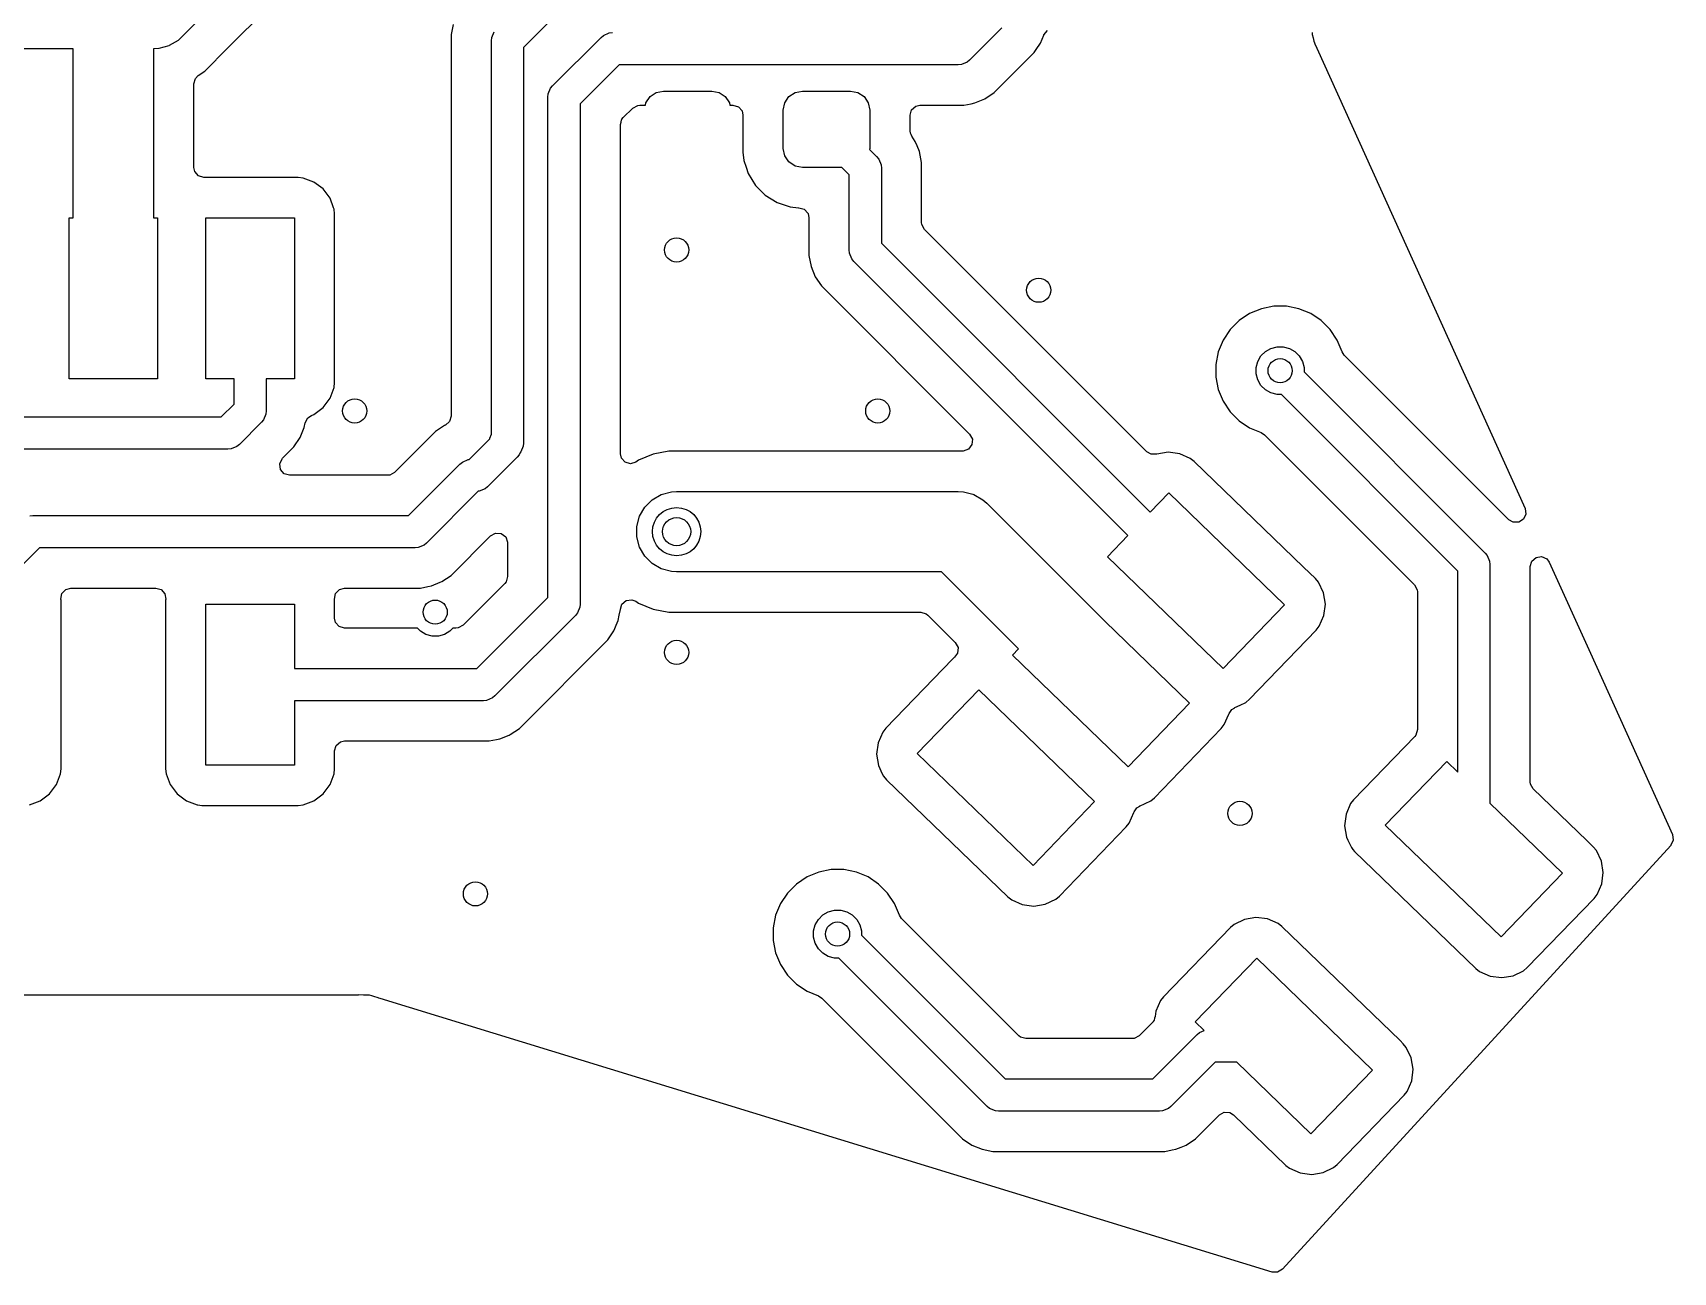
# Model space of a CAD drawing. Extents: x 4.07 to 6.96, y -6.23 to -1.21.
# Drawn here: x 6.161 to 6.964, y -6.228 to -5.622 of the extents above; entities that cross this region are included whole.
import ezdxf

# ---------------------------------------------------------------- set-up
doc = ezdxf.new("R2010")
doc.units = 0
doc.header["$MEASUREMENT"] = 0
doc.layers.add('BLACK', color=7, linetype='CONTINUOUS')

msp = doc.modelspace()

# ---------------------------------------------------------------- linework, layer by layer
at = {"layer": 'BLACK', "linetype": 'CONTINUOUS'}
for p, q in [((6.32705, -5.5315), (6.23439, -5.62416)), ((6.25135, -5.63507), (6.33378, -5.55263)), ((6.43043, -5.60039), (6.40154, -5.62929)), ((6.23439, -5.62416), (6.23246, -5.62585)), ((6.36614, -5.623), (6.36608, -5.62331)), ((6.36608, -5.62331), (6.36608, -5.80959)), ((6.36714, -5.61798), (6.36614, -5.623)), ((6.36614, -5.623), (6.36614, -5.623)), ((6.38579, -5.62602), (6.38594, -5.62449)), ((6.38594, -5.62449), (6.38711, -5.62165)), ((6.41573, -5.64801), (6.43939, -5.62435)), ((6.43939, -5.62435), (6.44059, -5.62337)), ((6.44059, -5.62337), (6.44342, -5.6222)), ((6.44342, -5.6222), (6.44496, -5.62205)), ((6.63549, -5.61974), (6.61974, -5.63549)), ((6.65436, -5.62724), (6.65599, -5.62331)), ((6.65599, -5.62331), (6.65607, -5.62311)), ((6.65607, -5.62311), (6.6578, -5.62097)), ((6.78738, -5.62201), (6.78738, -5.623)), ((6.78738, -5.623), (6.7878, -5.62456)), ((6.7878, -5.62456), (6.78806, -5.62616)), ((6.1811, -5.62992), (6.10236, -5.62992)), ((6.1811, -5.7126), (6.1811, -5.62992)), ((6.22304, -5.62975), (6.22047, -5.62992)), ((6.22047, -5.62992), (6.22047, -5.7126)), ((6.22801, -5.62842), (6.22304, -5.62975)), ((6.22304, -5.62975), (6.22304, -5.62975)), ((6.22808, -5.62838), (6.22801, -5.62842)), ((6.23246, -5.62585), (6.22808, -5.62838)), ((6.23246, -5.62585), (6.23246, -5.62585)), ((6.38579, -5.81853), (6.38579, -5.62602)), ((6.40154, -5.62929), (6.40154, -5.8228)), ((6.63175, -5.65134), (6.65134, -5.63175)), ((6.65134, -5.63175), (6.6523, -5.63033)), ((6.6523, -5.63033), (6.65436, -5.62724)), ((6.78806, -5.62616), (6.78847, -5.62705)), ((6.78847, -5.62705), (6.78857, -5.62744)), ((6.78857, -5.62744), (6.78872, -5.62801)), ((6.78872, -5.62801), (6.78872, -5.62801)), ((6.78872, -5.62801), (6.78941, -5.6292)), ((6.78941, -5.6292), (6.78963, -5.62963)), ((6.78963, -5.62963), (6.89145, -5.85483)), ((6.24235, -5.64299), (6.24558, -5.64083)), ((6.24558, -5.64083), (6.25107, -5.63535)), ((6.25107, -5.63535), (6.25135, -5.63507)), ((6.25107, -5.63535), (6.25107, -5.63535)), ((6.25135, -5.63507), (6.25135, -5.63507)), ((6.44822, -5.6378), (6.42917, -5.65684)), ((6.61417, -5.6378), (6.44822, -5.6378)), ((6.61571, -5.63764), (6.61417, -5.6378)), ((6.61855, -5.63647), (6.61571, -5.63764)), ((6.61974, -5.63549), (6.61855, -5.63647)), ((6.24018, -5.64705), (6.24095, -5.64441)), ((6.24018, -5.68801), (6.24018, -5.64705)), ((6.24095, -5.64441), (6.24235, -5.64299)), ((6.41358, -5.65205), (6.41475, -5.64921)), ((6.41475, -5.64921), (6.41573, -5.64801)), ((6.41343, -5.65358), (6.41358, -5.65205)), ((6.41343, -5.89827), (6.41343, -5.65358)), ((6.42917, -5.65684), (6.42917, -5.90154)), ((6.45495, -5.65893), (6.45737, -5.65761)), ((6.45737, -5.65761), (6.45841, -5.6575)), ((6.45841, -5.6575), (6.46112, -5.6575)), ((6.46112, -5.6575), (6.46134, -5.65636)), ((6.46134, -5.65636), (6.46337, -5.65333)), ((6.46337, -5.65333), (6.4664, -5.6513)), ((6.4664, -5.6513), (6.46998, -5.65059)), ((6.46998, -5.65059), (6.4936, -5.65059)), ((6.4936, -5.65059), (6.49718, -5.6513)), ((6.49718, -5.6513), (6.50021, -5.65333)), ((6.50021, -5.65333), (6.50224, -5.65636)), ((6.50224, -5.65636), (6.50247, -5.6575)), ((6.50247, -5.6575), (6.50396, -5.6575)), ((6.50396, -5.6575), (6.5066, -5.65827)), ((6.52854, -5.65994), (6.52926, -5.65636)), ((6.52926, -5.65636), (6.53128, -5.65333)), ((6.53128, -5.65333), (6.53432, -5.6513)), ((6.53432, -5.6513), (6.53789, -5.65059)), ((6.53789, -5.65059), (6.56152, -5.65059)), ((6.56152, -5.65059), (6.56509, -5.6513)), ((6.56509, -5.6513), (6.56813, -5.65333)), ((6.56813, -5.65333), (6.57015, -5.65636)), ((6.57015, -5.65636), (6.57087, -5.65994)), ((6.59342, -5.65794), (6.59545, -5.6575)), ((6.59545, -5.6575), (6.61689, -5.6575)), ((6.61689, -5.6575), (6.62047, -5.65679)), ((6.62047, -5.65679), (6.62222, -5.65644)), ((6.62222, -5.65644), (6.62473, -5.6554)), ((6.62473, -5.6554), (6.62724, -5.65436)), ((6.62724, -5.65436), (6.63175, -5.65134)), ((6.62724, -5.65436), (6.62724, -5.65436)), ((6.62724, -5.65436), (6.62724, -5.65436)), ((6.44922, -5.66587), (6.44948, -5.66469)), ((6.44948, -5.66469), (6.44962, -5.66449)), ((6.44962, -5.66449), (6.44965, -5.66439)), ((6.44965, -5.66439), (6.45031, -5.66358)), ((6.45031, -5.66358), (6.45495, -5.65893)), ((6.5066, -5.65827), (6.5084, -5.66035)), ((6.5084, -5.66035), (6.50884, -5.66238)), ((6.50884, -5.66238), (6.50884, -5.68058)), ((6.52854, -5.67864), (6.52854, -5.65994)), ((6.57087, -5.65994), (6.57087, -5.67864)), ((6.59057, -5.66238), (6.59135, -5.65974)), ((6.59057, -5.66991), (6.59057, -5.66238)), ((6.59135, -5.65974), (6.59342, -5.65794)), ((6.44888, -5.66703), (6.44922, -5.66587)), ((6.44888, -5.82801), (6.44888, -5.66703)), ((6.59057, -5.66999), (6.59057, -5.66991)), ((6.59059, -5.67006), (6.59057, -5.66999)), ((6.59077, -5.67128), (6.59059, -5.67006)), ((6.59117, -5.67191), (6.59077, -5.67128)), ((6.59139, -5.67262), (6.59117, -5.67191)), ((6.59312, -5.67521), (6.59139, -5.67262)), ((6.50884, -5.68058), (6.50884, -5.68058)), ((6.50884, -5.68058), (6.50925, -5.68456)), ((6.52926, -5.68222), (6.52854, -5.67864)), ((6.57087, -5.67864), (6.57075, -5.67921)), ((6.57075, -5.67921), (6.57425, -5.6827)), ((6.59401, -5.67734), (6.59312, -5.67521)), ((6.59312, -5.67521), (6.59312, -5.67521)), ((6.59312, -5.67521), (6.59312, -5.67521)), ((6.5952, -5.68023), (6.59401, -5.67734)), ((6.59626, -5.68555), (6.5952, -5.68023)), ((6.5952, -5.68023), (6.5952, -5.68023)), ((6.5952, -5.68023), (6.5952, -5.68023)), ((6.24062, -5.69004), (6.24018, -5.68801)), ((6.50925, -5.68456), (6.51035, -5.68789)), ((6.51035, -5.68789), (6.51138, -5.691)), ((6.53128, -5.68525), (6.52926, -5.68222)), ((6.53432, -5.68728), (6.53128, -5.68525)), ((6.53789, -5.68799), (6.53432, -5.68728)), ((6.55727, -5.68799), (6.53789, -5.68799)), ((6.56081, -5.69153), (6.55727, -5.68799)), ((6.57425, -5.6827), (6.57523, -5.6839)), ((6.57523, -5.6839), (6.57641, -5.68673)), ((6.57641, -5.68673), (6.57656, -5.68827)), ((6.57656, -5.68827), (6.57656, -5.72508)), ((6.59626, -5.7149), (6.59626, -5.68555)), ((6.24242, -5.69212), (6.24062, -5.69004)), ((6.24506, -5.69289), (6.24242, -5.69212)), ((6.29125, -5.69289), (6.24506, -5.69289)), ((6.29126, -5.69289), (6.29125, -5.69289)), ((6.29125, -5.69289), (6.29125, -5.69289)), ((6.2936, -5.69315), (6.29126, -5.69289)), ((6.29126, -5.69289), (6.29126, -5.69289)), ((6.29891, -5.69513), (6.2936, -5.69315)), ((6.2936, -5.69315), (6.2936, -5.69315)), ((6.30345, -5.69852), (6.29891, -5.69513)), ((6.29891, -5.69513), (6.29891, -5.69513)), ((6.51138, -5.691), (6.51495, -5.69679)), ((6.51495, -5.69679), (6.51975, -5.70159)), ((6.56081, -5.72835), (6.56081, -5.69153)), ((6.30684, -5.70306), (6.30345, -5.69852)), ((6.30345, -5.69852), (6.30345, -5.69852)), ((6.30857, -5.7077), (6.30684, -5.70306)), ((6.30684, -5.70306), (6.30684, -5.70306)), ((6.51975, -5.70159), (6.52553, -5.70515)), ((6.52553, -5.70515), (6.53198, -5.70729)), ((6.17913, -5.79134), (6.17913, -5.7126)), ((6.17913, -5.7126), (6.1811, -5.7126)), ((6.22047, -5.7126), (6.22244, -5.7126)), ((6.22244, -5.7126), (6.22244, -5.79134)), ((6.24606, -5.79134), (6.24606, -5.7126)), ((6.24606, -5.7126), (6.28937, -5.7126)), ((6.28937, -5.7126), (6.28937, -5.79134)), ((6.30882, -5.70837), (6.30857, -5.7077)), ((6.30907, -5.71071), (6.30882, -5.70837)), ((6.30907, -5.79322), (6.30907, -5.71071)), ((6.53198, -5.70729), (6.53596, -5.7077)), ((6.53596, -5.7077), (6.53622, -5.7077)), ((6.53622, -5.7077), (6.53886, -5.70847)), ((6.53886, -5.70847), (6.54066, -5.71055)), ((6.54066, -5.71055), (6.5411, -5.71258)), ((6.5411, -5.71258), (6.5411, -5.72563)), ((6.59637, -5.71594), (6.59626, -5.7149)), ((6.59769, -5.71835), (6.59637, -5.71594)), ((6.70636, -5.82702), (6.59769, -5.71835)), ((6.5411, -5.72563), (6.5411, -5.73106)), ((6.56096, -5.72988), (6.56081, -5.72835)), ((6.56214, -5.73272), (6.56096, -5.72988)), ((6.57656, -5.72508), (6.70812, -5.85665)), ((6.5411, -5.73106), (6.5411, -5.73106)), ((6.5411, -5.73106), (6.5411, -5.73106)), ((6.5411, -5.73106), (6.54216, -5.73639)), ((6.54216, -5.73639), (6.54216, -5.73639)), ((6.54216, -5.73639), (6.54424, -5.74141)), ((6.56312, -5.73391), (6.56214, -5.73272)), ((6.69718, -5.86798), (6.56312, -5.73391)), ((6.54424, -5.74141), (6.54726, -5.74593)), ((6.54726, -5.74593), (6.54726, -5.74593)), ((6.54726, -5.74593), (6.61975, -5.81842)), ((6.75672, -5.75947), (6.75156, -5.76292)), ((6.75673, -5.75947), (6.75672, -5.75947)), ((6.76246, -5.7571), (6.75673, -5.75947)), ((6.76855, -5.75589), (6.76246, -5.7571)), ((6.76246, -5.7571), (6.76246, -5.7571)), ((6.77476, -5.75589), (6.76855, -5.75589)), ((6.76855, -5.75589), (6.76855, -5.75589)), ((6.78085, -5.7571), (6.77476, -5.75589)), ((6.77476, -5.75589), (6.77476, -5.75589)), ((6.78658, -5.75947), (6.78085, -5.7571)), ((6.78085, -5.7571), (6.78085, -5.7571)), ((6.79174, -5.76292), (6.78658, -5.75947)), ((6.78658, -5.75947), (6.78658, -5.75947)), ((6.74717, -5.76731), (6.74372, -5.77247)), ((6.75156, -5.76292), (6.74717, -5.76731)), ((6.74717, -5.76731), (6.74717, -5.76731)), ((6.75156, -5.76292), (6.75156, -5.76292)), ((6.79613, -5.76731), (6.79174, -5.76292)), ((6.79174, -5.76292), (6.79174, -5.76292)), ((6.79958, -5.77247), (6.79613, -5.76731)), ((6.79613, -5.76731), (6.79613, -5.76731)), ((6.74135, -5.77821), (6.74014, -5.7843)), ((6.74372, -5.77247), (6.74135, -5.77821)), ((6.74135, -5.77821), (6.74135, -5.77821)), ((6.74372, -5.77247), (6.74372, -5.77247)), ((6.76228, -5.78021), (6.76446, -5.77803)), ((6.76446, -5.77803), (6.76713, -5.77649)), ((6.76713, -5.77649), (6.77011, -5.77569)), ((6.77011, -5.77569), (6.7732, -5.77569)), ((6.7732, -5.77569), (6.77617, -5.77649)), ((6.77617, -5.77649), (6.77884, -5.77803)), ((6.77884, -5.77803), (6.78102, -5.78021)), ((6.80194, -5.77816), (6.79958, -5.77247)), ((6.79958, -5.77247), (6.79958, -5.77247)), ((6.80299, -5.77974), (6.80194, -5.77816)), ((6.74014, -5.7843), (6.74014, -5.79051)), ((6.75994, -5.78586), (6.76074, -5.78288)), ((6.75994, -5.78894), (6.75994, -5.78586)), ((6.76074, -5.78288), (6.76228, -5.78021)), ((6.78102, -5.78021), (6.78257, -5.78288)), ((6.78257, -5.78288), (6.78336, -5.78586)), ((6.78336, -5.78586), (6.78336, -5.78798)), ((6.88355, -5.86029), (6.80299, -5.77974)), ((6.22244, -5.79134), (6.17913, -5.79134)), ((6.25984, -5.79134), (6.24606, -5.79134)), ((6.25984, -5.80383), (6.25984, -5.79134)), ((6.28937, -5.79134), (6.27559, -5.79134)), ((6.27559, -5.79134), (6.27559, -5.80709)), ((6.30882, -5.79557), (6.30907, -5.79322)), ((6.74014, -5.79051), (6.74135, -5.79659)), ((6.76074, -5.79192), (6.75994, -5.78894)), ((6.76228, -5.79459), (6.76074, -5.79192)), ((6.78336, -5.78798), (6.872, -5.87661)), ((6.30345, -5.80542), (6.30684, -5.80088)), ((6.30684, -5.80088), (6.30882, -5.79557)), ((6.74135, -5.79659), (6.74135, -5.79659)), ((6.74135, -5.79659), (6.74372, -5.80233)), ((6.76446, -5.79677), (6.76228, -5.79459)), ((6.76713, -5.79831), (6.76446, -5.79677)), ((6.77011, -5.79911), (6.76713, -5.79831)), ((6.77223, -5.79911), (6.77011, -5.79911)), ((6.85856, -5.88544), (6.77223, -5.79911)), ((6.06201, -5.81004), (6.25363, -5.81004)), ((6.25363, -5.81004), (6.25984, -5.80383)), ((6.27544, -5.80862), (6.27426, -5.81146)), ((6.27559, -5.80709), (6.27544, -5.80862)), ((6.29596, -5.81042), (6.29777, -5.80924)), ((6.29777, -5.80924), (6.29891, -5.80881)), ((6.29891, -5.80881), (6.30345, -5.80542)), ((6.36608, -5.80959), (6.36531, -5.81223)), ((6.74372, -5.80233), (6.74372, -5.80233)), ((6.74372, -5.80233), (6.74717, -5.80749)), ((6.74717, -5.80749), (6.74717, -5.80749)), ((6.74717, -5.80749), (6.75156, -5.81188)), ((6.27328, -5.81265), (6.26246, -5.82348)), ((6.27426, -5.81146), (6.27328, -5.81265)), ((6.29216, -5.82015), (6.29424, -5.81513)), ((6.29424, -5.81513), (6.29469, -5.81286)), ((6.29469, -5.81286), (6.29596, -5.81042)), ((6.35836, -5.8172), (6.33843, -5.83713)), ((6.36288, -5.81418), (6.35836, -5.8172)), ((6.35836, -5.8172), (6.35836, -5.8172)), ((6.36307, -5.8141), (6.36288, -5.81418)), ((6.36323, -5.81403), (6.36307, -5.8141)), ((6.36531, -5.81223), (6.36323, -5.81403)), ((6.75156, -5.81188), (6.75156, -5.81188)), ((6.75156, -5.81188), (6.75672, -5.81533)), ((6.75672, -5.81533), (6.75673, -5.81533)), ((6.75673, -5.81533), (6.76241, -5.81768)), ((6.76241, -5.81768), (6.76399, -5.81874)), ((6.25689, -5.82579), (6.06201, -5.82579)), ((6.25843, -5.82564), (6.25689, -5.82579)), ((6.26126, -5.82446), (6.25843, -5.82564)), ((6.26246, -5.82348), (6.26126, -5.82446)), ((6.28358, -5.83023), (6.28914, -5.82467)), ((6.28914, -5.82467), (6.29216, -5.82015)), ((6.28914, -5.82467), (6.28914, -5.82467)), ((6.28914, -5.82467), (6.28914, -5.82467)), ((6.37493, -5.83085), (6.38499, -5.82079)), ((6.38499, -5.82079), (6.38503, -5.82035)), ((6.38503, -5.82035), (6.38579, -5.81853)), ((6.40138, -5.82433), (6.40021, -5.82717)), ((6.40154, -5.8228), (6.40138, -5.82433)), ((6.61923, -5.82578), (6.61665, -5.82674)), ((6.62087, -5.82358), (6.61923, -5.82578)), ((6.61975, -5.81842), (6.62107, -5.82083)), ((6.62107, -5.82083), (6.62087, -5.82358)), ((6.76399, -5.81874), (6.83742, -5.89217)), ((6.2822, -5.83299), (6.28334, -5.83048)), ((6.28259, -5.83571), (6.2822, -5.83299)), ((6.28334, -5.83048), (6.28358, -5.83023)), ((6.34516, -5.85827), (6.37038, -5.83305)), ((6.37038, -5.83305), (6.37157, -5.83208)), ((6.37157, -5.83208), (6.37441, -5.8309)), ((6.37441, -5.8309), (6.37493, -5.83085)), ((6.39832, -5.82972), (6.38386, -5.84419)), ((6.3993, -5.82853), (6.39832, -5.82972)), ((6.39962, -5.82775), (6.3993, -5.82853)), ((6.40021, -5.82717), (6.39962, -5.82775)), ((6.44936, -5.83012), (6.44888, -5.82801)), ((6.45119, -5.83216), (6.44936, -5.83012)), ((6.45385, -5.83289), (6.45119, -5.83216)), ((6.45647, -5.83207), (6.45385, -5.83289)), ((6.45772, -5.83124), (6.45647, -5.83207)), ((6.46489, -5.82827), (6.45772, -5.83123)), ((6.45772, -5.83123), (6.45772, -5.83124)), ((6.4725, -5.82675), (6.46489, -5.82827)), ((6.46489, -5.82827), (6.46489, -5.82827)), ((6.6163, -5.82675), (6.4725, -5.82675)), ((6.61665, -5.82674), (6.6163, -5.82675)), ((6.70852, -5.82828), (6.70636, -5.82702)), ((6.71092, -5.82824), (6.70852, -5.82828)), ((6.71093, -5.82829), (6.71092, -5.82824)), ((6.71127, -5.82823), (6.71093, -5.82829)), ((6.71687, -5.82733), (6.71127, -5.82823)), ((6.71127, -5.82823), (6.71127, -5.82823)), ((6.71127, -5.82823), (6.71127, -5.82823)), ((6.72249, -5.82803), (6.71687, -5.82733)), ((6.71687, -5.82733), (6.71687, -5.82733)), ((6.72768, -5.8303), (6.72249, -5.82803)), ((6.72249, -5.82803), (6.72249, -5.82803)), ((6.72249, -5.82803), (6.72249, -5.82803)), ((6.72249, -5.82803), (6.72249, -5.82803)), ((6.72955, -5.83175), (6.72768, -5.8303)), ((6.78313, -5.88349), (6.72955, -5.83175)), ((6.72955, -5.83175), (6.72955, -5.83175)), ((6.72955, -5.83175), (6.72955, -5.83175)), ((6.28439, -5.83779), (6.28259, -5.83571)), ((6.28703, -5.83856), (6.28439, -5.83779)), ((6.33498, -5.83856), (6.28703, -5.83856)), ((6.33602, -5.83845), (6.33498, -5.83856)), ((6.33843, -5.83713), (6.33602, -5.83845)), ((6.37931, -5.8464), (6.35399, -5.87171)), ((6.37983, -5.84634), (6.37931, -5.8464)), ((6.38266, -5.84517), (6.37983, -5.84634)), ((6.38386, -5.84419), (6.38266, -5.84517)), ((6.46439, -5.85052), (6.46884, -5.84796)), ((6.46884, -5.84796), (6.47381, -5.84663)), ((6.47381, -5.84663), (6.47638, -5.84646)), ((6.47638, -5.84646), (6.61417, -5.84646)), ((6.61417, -5.84646), (6.61674, -5.84663)), ((6.61674, -5.84663), (6.61674, -5.84663)), ((6.61674, -5.84663), (6.62138, -5.84787)), ((6.62138, -5.84787), (6.62171, -5.84796)), ((6.62171, -5.84796), (6.62616, -5.85052)), ((6.70812, -5.85665), (6.71721, -5.84723)), ((6.71721, -5.84723), (6.77385, -5.90193)), ((6.15988, -5.85842), (6.16142, -5.85827)), ((6.16142, -5.85827), (6.34516, -5.85827)), ((6.45819, -5.85861), (6.46076, -5.85416)), ((6.46076, -5.85416), (6.46439, -5.85052)), ((6.62616, -5.85052), (6.62616, -5.85053)), ((6.62616, -5.85053), (6.62809, -5.85222)), ((6.62809, -5.85222), (6.68601, -5.91014)), ((6.89183, -5.85755), (6.89067, -5.86005)), ((6.89145, -5.85483), (6.89183, -5.85755)), ((6.45686, -5.86357), (6.45819, -5.85861)), ((6.45686, -5.86871), (6.45686, -5.86357)), ((6.8856, -5.86152), (6.88355, -5.86029)), ((6.88835, -5.86153), (6.8856, -5.86152)), ((6.89067, -5.86005), (6.88835, -5.86153)), ((6.16468, -5.87402), (6.14173, -5.89696)), ((6.34843, -5.87402), (6.16468, -5.87402)), ((6.34996, -5.87386), (6.34843, -5.87402)), ((6.3528, -5.87269), (6.34996, -5.87386)), ((6.35399, -5.87171), (6.3528, -5.87269)), ((6.36601, -5.88756), (6.38539, -5.86818)), ((6.38539, -5.86818), (6.3878, -5.86686)), ((6.3878, -5.86686), (6.39054, -5.86706)), ((6.39054, -5.86706), (6.39275, -5.86871)), ((6.39275, -5.86871), (6.39371, -5.87129)), ((6.39371, -5.87129), (6.39372, -5.87163)), ((6.39372, -5.87163), (6.39372, -5.88809)), ((6.45819, -5.87367), (6.45686, -5.86871)), ((6.46076, -5.87813), (6.45819, -5.87367)), ((6.68713, -5.87838), (6.69718, -5.86798)), ((6.46439, -5.88176), (6.46076, -5.87813)), ((6.46884, -5.88433), (6.46439, -5.88176)), ((6.74377, -5.93308), (6.68713, -5.87838)), ((6.872, -5.87661), (6.87298, -5.8778)), ((6.87298, -5.8778), (6.87415, -5.88064)), ((6.87415, -5.88064), (6.8743, -5.88218)), ((6.8743, -5.88218), (6.8743, -5.99893)), ((6.89401, -5.88315), (6.89478, -5.88051)), ((6.89478, -5.88051), (6.89686, -5.87871)), ((6.89686, -5.87871), (6.89959, -5.87831)), ((6.89959, -5.87831), (6.90209, -5.87946)), ((6.90209, -5.87946), (6.90334, -5.88114)), ((6.90334, -5.88114), (6.92342, -5.92556)), ((6.36149, -5.89058), (6.36601, -5.88756)), ((6.39372, -5.88809), (6.39295, -5.89073)), ((6.47381, -5.88566), (6.46884, -5.88433)), ((6.47638, -5.88583), (6.47381, -5.88566)), ((6.60602, -5.88583), (6.47638, -5.88583)), ((6.64363, -5.92343), (6.60602, -5.88583)), ((6.7889, -5.88906), (6.78313, -5.88349)), ((6.79041, -5.89087), (6.7889, -5.88906)), ((6.85856, -5.98372), (6.85856, -5.88544)), ((6.89401, -5.98849), (6.89401, -5.88315)), ((6.17516, -5.89912), (6.17564, -5.89642)), ((6.17564, -5.89642), (6.17752, -5.8944)), ((6.17752, -5.8944), (6.18001, -5.89372)), ((6.18001, -5.89372), (6.22157, -5.89372)), ((6.22157, -5.89372), (6.2242, -5.8945)), ((6.2242, -5.8945), (6.22601, -5.89657)), ((6.22601, -5.89657), (6.22642, -5.89912)), ((6.30901, -5.89912), (6.3095, -5.89642)), ((6.3095, -5.89642), (6.31138, -5.8944)), ((6.31138, -5.8944), (6.31387, -5.89372)), ((6.31387, -5.89372), (6.35114, -5.89372)), ((6.35114, -5.89372), (6.35473, -5.89301)), ((6.35473, -5.89301), (6.35647, -5.89266)), ((6.35647, -5.89266), (6.36078, -5.89087)), ((6.36078, -5.89087), (6.36149, -5.89058)), ((6.36149, -5.89058), (6.36149, -5.89058)), ((6.36149, -5.89058), (6.36149, -5.89058)), ((6.39229, -5.89154), (6.3719, -5.91194)), ((6.37863, -5.93307), (6.41343, -5.89827)), ((6.39295, -5.89073), (6.39229, -5.89154)), ((6.79285, -5.89599), (6.79041, -5.89087)), ((6.79376, -5.90158), (6.79285, -5.89599)), ((6.83742, -5.89217), (6.83874, -5.89459)), ((6.83874, -5.89459), (6.83885, -5.89562)), ((6.83885, -5.89562), (6.83885, -5.96297)), ((6.17522, -5.89969), (6.17516, -5.89912)), ((6.17522, -5.9822), (6.17522, -5.89969)), ((6.22642, -5.89912), (6.22636, -5.89969)), ((6.22636, -5.89969), (6.22636, -5.89969)), ((6.22636, -5.89969), (6.22636, -5.89969)), ((6.22636, -5.89969), (6.22636, -5.9822)), ((6.24606, -5.98031), (6.24606, -5.90157)), ((6.24606, -5.90157), (6.28937, -5.90157)), ((6.28937, -5.90157), (6.28937, -5.93307)), ((6.30907, -5.89969), (6.30901, -5.89912)), ((6.30907, -5.90848), (6.30907, -5.89969)), ((6.30907, -5.89969), (6.30907, -5.89969)), ((6.30907, -5.89969), (6.30907, -5.89969)), ((6.42785, -5.90591), (6.42687, -5.9071)), ((6.42902, -5.90307), (6.42785, -5.90591)), ((6.42917, -5.90154), (6.42902, -5.90307)), ((6.44834, -5.90696), (6.44888, -5.90425)), ((6.44888, -5.90425), (6.4489, -5.90401)), ((6.4489, -5.90401), (6.44895, -5.90402)), ((6.44895, -5.90402), (6.44965, -5.90163)), ((6.44965, -5.90163), (6.45173, -5.89983)), ((6.45173, -5.89983), (6.45445, -5.89944)), ((6.45445, -5.89944), (6.45647, -5.90021)), ((6.45647, -5.90021), (6.45772, -5.90105)), ((6.45772, -5.90105), (6.45772, -5.90105)), ((6.45772, -5.90105), (6.45772, -5.90105)), ((6.45772, -5.90105), (6.45772, -5.90105)), ((6.45772, -5.90105), (6.45772, -5.90105)), ((6.45772, -5.90105), (6.46489, -5.90402)), ((6.46489, -5.90402), (6.46489, -5.90402)), ((6.46489, -5.90402), (6.46489, -5.90402)), ((6.46489, -5.90402), (6.46489, -5.90402)), ((6.46489, -5.90402), (6.4725, -5.90553)), ((6.4725, -5.90553), (6.4725, -5.90553)), ((6.4725, -5.90553), (6.48026, -5.90553)), ((6.48026, -5.90553), (6.59584, -5.90553)), ((6.59584, -5.90553), (6.59847, -5.90631)), ((6.59847, -5.90631), (6.59929, -5.90696)), ((6.77385, -5.90193), (6.74377, -5.93308)), ((6.79305, -5.9072), (6.79376, -5.90158)), ((6.79376, -5.90158), (6.79376, -5.90158)), ((6.79376, -5.90158), (6.79376, -5.90158)), ((6.30952, -5.91051), (6.30907, -5.90848)), ((6.31132, -5.91259), (6.30952, -5.91051)), ((6.31396, -5.91337), (6.31132, -5.91259)), ((6.34956, -5.91337), (6.31396, -5.91337)), ((6.35108, -5.91488), (6.34956, -5.91337)), ((6.36697, -5.91337), (6.36546, -5.91488)), ((6.36844, -5.91337), (6.36697, -5.91337)), ((6.36948, -5.91325), (6.36844, -5.91337)), ((6.3719, -5.91194), (6.36948, -5.91325)), ((6.42687, -5.9071), (6.38746, -5.94651)), ((6.44272, -5.91912), (6.44574, -5.9146)), ((6.44574, -5.9146), (6.44588, -5.91426)), ((6.44588, -5.91426), (6.44684, -5.91194)), ((6.44684, -5.91194), (6.44782, -5.90958)), ((6.44782, -5.90958), (6.44834, -5.90696)), ((6.59929, -5.90696), (6.61273, -5.9204)), ((6.68601, -5.91014), (6.72736, -5.95007)), ((6.75664, -5.94812), (6.78934, -5.91426)), ((6.78934, -5.91426), (6.79079, -5.9124)), ((6.79079, -5.9124), (6.79305, -5.9072)), ((6.79305, -5.9072), (6.79305, -5.9072)), ((6.35375, -5.91642), (6.35108, -5.91488)), ((6.35673, -5.91722), (6.35375, -5.91642)), ((6.35981, -5.91722), (6.35673, -5.91722)), ((6.36279, -5.91642), (6.35981, -5.91722)), ((6.36546, -5.91488), (6.36279, -5.91642)), ((6.39947, -5.96237), (6.44272, -5.91912)), ((6.61273, -5.9204), (6.61405, -5.92282)), ((6.61136, -5.92848), (6.57866, -5.96234)), ((6.61241, -5.9276), (6.61136, -5.92848)), ((6.61136, -5.92848), (6.61136, -5.92848)), ((6.61385, -5.92556), (6.61241, -5.9276)), ((6.61405, -5.92282), (6.61385, -5.92556)), ((6.64064, -5.92653), (6.64363, -5.92343)), ((6.69728, -5.98123), (6.64064, -5.92653)), ((6.92342, -5.92556), (6.96356, -6.01433)), ((6.28937, -5.93307), (6.37863, -5.93307)), ((6.38746, -5.94651), (6.38626, -5.94749)), ((6.59414, -5.97467), (6.62423, -5.94352)), ((6.62423, -5.94352), (6.68087, -5.99822)), ((6.38189, -5.94882), (6.28937, -5.94882)), ((6.28937, -5.94882), (6.28937, -5.98031)), ((6.38343, -5.94867), (6.38189, -5.94882)), ((6.38626, -5.94749), (6.38343, -5.94867)), ((6.72736, -5.95007), (6.69728, -5.98123)), ((6.74676, -5.95506), (6.74798, -5.95308)), ((6.74798, -5.95308), (6.74941, -5.95227)), ((6.7494, -5.95223), (6.7521, -5.95094)), ((6.74941, -5.95227), (6.7494, -5.95223)), ((6.7521, -5.95094), (6.75482, -5.94964)), ((6.75482, -5.94964), (6.75664, -5.94812)), ((6.39495, -5.96538), (6.39947, -5.96237)), ((6.57866, -5.96234), (6.57721, -5.9642)), ((6.57866, -5.96234), (6.57866, -5.96234)), ((6.71014, -5.99627), (6.74285, -5.9624)), ((6.74285, -5.9624), (6.74429, -5.96054)), ((6.74429, -5.96054), (6.74656, -5.95535)), ((6.74656, -5.95535), (6.7467, -5.95503)), ((6.74656, -5.95535), (6.74656, -5.95535)), ((6.7467, -5.95503), (6.74676, -5.95506)), ((6.30907, -5.97341), (6.30985, -5.97077)), ((6.30985, -5.97077), (6.31193, -5.96896)), ((6.31193, -5.96896), (6.31396, -5.96852)), ((6.31396, -5.96852), (6.38461, -5.96852)), ((6.38461, -5.96852), (6.38819, -5.96781)), ((6.38819, -5.96781), (6.38993, -5.96746)), ((6.38993, -5.96746), (6.3944, -5.96561)), ((6.3944, -5.96561), (6.39495, -5.96538)), ((6.39495, -5.96538), (6.39495, -5.96538)), ((6.39495, -5.96538), (6.39495, -5.96538)), ((6.57495, -5.9694), (6.57424, -5.97502)), ((6.57721, -5.9642), (6.57495, -5.9694)), ((6.57495, -5.9694), (6.57495, -5.9694)), ((6.83748, -5.96637), (6.80759, -5.99732)), ((6.83808, -5.96561), (6.83748, -5.96637)), ((6.83885, -5.96297), (6.83808, -5.96561)), ((6.30907, -5.9822), (6.30907, -5.97341)), ((6.57424, -5.97502), (6.57424, -5.97502)), ((6.57424, -5.97502), (6.57514, -5.98061)), ((6.65079, -6.02937), (6.59414, -5.97467)), ((6.82307, -6.00966), (6.85315, -5.9785)), ((6.85315, -5.9785), (6.85856, -5.98372)), ((6.17298, -5.98986), (6.17496, -5.98455)), ((6.17496, -5.98455), (6.17522, -5.9822)), ((6.22636, -5.9822), (6.22636, -5.9822)), ((6.22636, -5.9822), (6.22661, -5.98455)), ((6.22661, -5.98455), (6.22859, -5.98986)), ((6.28937, -5.98031), (6.24606, -5.98031)), ((6.30684, -5.98986), (6.30882, -5.98455)), ((6.30882, -5.98455), (6.30907, -5.9822)), ((6.57514, -5.98061), (6.57514, -5.98061)), ((6.57514, -5.98061), (6.57702, -5.98455)), ((6.57702, -5.98455), (6.57759, -5.98573)), ((6.57759, -5.98573), (6.5791, -5.98754)), ((6.16505, -5.99779), (6.16959, -5.99439)), ((6.16959, -5.99439), (6.17298, -5.98986)), ((6.22859, -5.98986), (6.22859, -5.98986)), ((6.22859, -5.98986), (6.23199, -5.99439)), ((6.23199, -5.99439), (6.23199, -5.99439)), ((6.23199, -5.99439), (6.23652, -5.99779)), ((6.29891, -5.99779), (6.30345, -5.99439)), ((6.30345, -5.99439), (6.30684, -5.98986)), ((6.5791, -5.98754), (6.5791, -5.98754)), ((6.5791, -5.98754), (6.63845, -6.04485)), ((6.89414, -5.98962), (6.89401, -5.98849)), ((6.8955, -5.99201), (6.89414, -5.98962)), ((6.92166, -6.01727), (6.8955, -5.99201)), ((6.15974, -5.99977), (6.16505, -5.99779)), ((6.23652, -5.99779), (6.23652, -5.99779)), ((6.23652, -5.99779), (6.24183, -5.99977)), ((6.24183, -5.99977), (6.24183, -5.99977)), ((6.24183, -5.99977), (6.2421, -5.9998)), ((6.2421, -5.9998), (6.24418, -6.00002)), ((6.24418, -6.00002), (6.29125, -6.00002)), ((6.29125, -6.00002), (6.2936, -5.99977)), ((6.2936, -5.99977), (6.29891, -5.99779)), ((6.68087, -5.99822), (6.65079, -6.02937)), ((6.70027, -6.0032), (6.70149, -6.00123)), ((6.70149, -6.00123), (6.70292, -6.00041)), ((6.7029, -6.00038), (6.7056, -5.99909)), ((6.70292, -6.00041), (6.7029, -6.00038)), ((6.7056, -5.99909), (6.70833, -5.99778)), ((6.70833, -5.99778), (6.71014, -5.99627)), ((6.80614, -5.99919), (6.80387, -6.00438)), ((6.80758, -5.99732), (6.80614, -5.99919)), ((6.80759, -5.99732), (6.80758, -5.99732)), ((6.8743, -5.99893), (6.90979, -6.0332)), ((6.66365, -6.04441), (6.69635, -6.01055)), ((6.69635, -6.01055), (6.6978, -6.00869)), ((6.6978, -6.00869), (6.70006, -6.00349)), ((6.70006, -6.00349), (6.7002, -6.00317)), ((6.70006, -6.00349), (6.70006, -6.00349)), ((6.7002, -6.00317), (6.70027, -6.0032)), ((6.80387, -6.00438), (6.80316, -6.01)), ((6.80316, -6.01), (6.80316, -6.01)), ((6.80316, -6.01), (6.80407, -6.0156)), ((6.80387, -6.00438), (6.80387, -6.00438)), ((6.87971, -6.06435), (6.82307, -6.00966)), ((6.80407, -6.0156), (6.80407, -6.0156)), ((6.80407, -6.0156), (6.80476, -6.01706)), ((6.80476, -6.01706), (6.80651, -6.02071)), ((6.92484, -6.02034), (6.92166, -6.01727)), ((6.96394, -6.01706), (6.96279, -6.01955)), ((6.96356, -6.01433), (6.96394, -6.01706)), ((6.96271, -6.01964), (6.77279, -6.22696)), ((6.80651, -6.02071), (6.8072, -6.02154)), ((6.8072, -6.02154), (6.80802, -6.02252)), ((6.80802, -6.02252), (6.80802, -6.02252)), ((6.80802, -6.02252), (6.86738, -6.07984)), ((6.92635, -6.02215), (6.92484, -6.02034)), ((6.92879, -6.02726), (6.92635, -6.02215)), ((6.96279, -6.01955), (6.96271, -6.01964)), ((6.54593, -6.03269), (6.54019, -6.03506)), ((6.55201, -6.03148), (6.54593, -6.03269)), ((6.54593, -6.03269), (6.54593, -6.03269)), ((6.55822, -6.03148), (6.55201, -6.03148)), ((6.55201, -6.03148), (6.55201, -6.03148)), ((6.56431, -6.03269), (6.55822, -6.03148)), ((6.55822, -6.03148), (6.55822, -6.03148)), ((6.57005, -6.03506), (6.56431, -6.03269)), ((6.56431, -6.03269), (6.56431, -6.03269)), ((6.90979, -6.0332), (6.87971, -6.06435)), ((6.9297, -6.03285), (6.92879, -6.02726)), ((6.92899, -6.03848), (6.9297, -6.03285)), ((6.9297, -6.03285), (6.9297, -6.03285)), ((6.9297, -6.03285), (6.9297, -6.03285)), ((6.53064, -6.0429), (6.52719, -6.04806)), ((6.53503, -6.03851), (6.53064, -6.0429)), ((6.53064, -6.0429), (6.53064, -6.0429)), ((6.54019, -6.03506), (6.53503, -6.03851)), ((6.53503, -6.03851), (6.53503, -6.03851)), ((6.54019, -6.03506), (6.54019, -6.03506)), ((6.57521, -6.03851), (6.57005, -6.03506)), ((6.57005, -6.03506), (6.57005, -6.03506)), ((6.5796, -6.0429), (6.57521, -6.03851)), ((6.57521, -6.03851), (6.57521, -6.03851)), ((6.58305, -6.04806), (6.5796, -6.0429)), ((6.5796, -6.0429), (6.5796, -6.0429)), ((6.92673, -6.04367), (6.92899, -6.03848)), ((6.92899, -6.03848), (6.92899, -6.03848)), ((6.52719, -6.04806), (6.52481, -6.0538)), ((6.52719, -6.04806), (6.52719, -6.04806)), ((6.5854, -6.05375), (6.58305, -6.04806)), ((6.58305, -6.04806), (6.58305, -6.04806)), ((6.63845, -6.04485), (6.63845, -6.04485)), ((6.63845, -6.04485), (6.63845, -6.04485)), ((6.63845, -6.04485), (6.64032, -6.0463)), ((6.64032, -6.0463), (6.64551, -6.04857)), ((6.64551, -6.04857), (6.64551, -6.04857)), ((6.64551, -6.04857), (6.64551, -6.04857)), ((6.64551, -6.04857), (6.65113, -6.04927)), ((6.65113, -6.04927), (6.65673, -6.04837)), ((6.65113, -6.04927), (6.65113, -6.04927)), ((6.65113, -6.04927), (6.65113, -6.04927)), ((6.65673, -6.04837), (6.66184, -6.04593)), ((6.66184, -6.04593), (6.66365, -6.04441)), ((6.89257, -6.0794), (6.92528, -6.04553)), ((6.92528, -6.04553), (6.92673, -6.04367)), ((6.52481, -6.0538), (6.5236, -6.05989)), ((6.52481, -6.0538), (6.52481, -6.0538)), ((6.54341, -6.06145), (6.54421, -6.05847)), ((6.54421, -6.05847), (6.54575, -6.0558)), ((6.54575, -6.0558), (6.54793, -6.05362)), ((6.54793, -6.05362), (6.5506, -6.05208)), ((6.5506, -6.05208), (6.55358, -6.05128)), ((6.55358, -6.05128), (6.55666, -6.05128)), ((6.55666, -6.05128), (6.55964, -6.05208)), ((6.55964, -6.05208), (6.56231, -6.05362)), ((6.56231, -6.05362), (6.56449, -6.0558)), ((6.56449, -6.0558), (6.56603, -6.05847)), ((6.56603, -6.05847), (6.56683, -6.06145)), ((6.58646, -6.05533), (6.5854, -6.05375)), ((6.64385, -6.11272), (6.58646, -6.05533)), ((6.74911, -6.05824), (6.7473, -6.05975)), ((6.75422, -6.05579), (6.74911, -6.05824)), ((6.75982, -6.05489), (6.75422, -6.05579)), ((6.75422, -6.05579), (6.75422, -6.05579)), ((6.76544, -6.0556), (6.75982, -6.05489)), ((6.75982, -6.05489), (6.75982, -6.05489)), ((6.77063, -6.05786), (6.76544, -6.0556)), ((6.76544, -6.0556), (6.76544, -6.0556)), ((6.76544, -6.0556), (6.76544, -6.0556)), ((6.76544, -6.0556), (6.76544, -6.0556)), ((6.7725, -6.05931), (6.77063, -6.05786)), ((6.5236, -6.05989), (6.5236, -6.0661)), ((6.5236, -6.0661), (6.52481, -6.07218)), ((6.54341, -6.06453), (6.54341, -6.06145)), ((6.54421, -6.06751), (6.54341, -6.06453)), ((6.56683, -6.06145), (6.56683, -6.06357)), ((6.56683, -6.06357), (6.63712, -6.13386)), ((6.7473, -6.05975), (6.7146, -6.09361)), ((6.83029, -6.11512), (6.7725, -6.05931)), ((6.7725, -6.05931), (6.7725, -6.05931)), ((6.7725, -6.05931), (6.7725, -6.05931)), ((6.52481, -6.07218), (6.52481, -6.07219)), ((6.52481, -6.07219), (6.52719, -6.07792)), ((6.54575, -6.07018), (6.54421, -6.06751)), ((6.54793, -6.07236), (6.54575, -6.07018)), ((6.5506, -6.0739), (6.54793, -6.07236)), ((6.55358, -6.0747), (6.5506, -6.0739)), ((6.55569, -6.0747), (6.55358, -6.0747)), ((6.62829, -6.1473), (6.55569, -6.0747)), ((6.73008, -6.10595), (6.76017, -6.07479)), ((6.76017, -6.07479), (6.81681, -6.12949)), ((6.52719, -6.07792), (6.52719, -6.07792)), ((6.52719, -6.07792), (6.53064, -6.08308)), ((6.53064, -6.08308), (6.53064, -6.08308)), ((6.53064, -6.08308), (6.53503, -6.08747)), ((6.86738, -6.07984), (6.86738, -6.07984)), ((6.86738, -6.07984), (6.86738, -6.07984)), ((6.86738, -6.07984), (6.86924, -6.08129)), ((6.86924, -6.08129), (6.87443, -6.08355)), ((6.88565, -6.08335), (6.89076, -6.08091)), ((6.89076, -6.08091), (6.89257, -6.0794)), ((6.53503, -6.08747), (6.53503, -6.08747)), ((6.53503, -6.08747), (6.54019, -6.09092)), ((6.54019, -6.09092), (6.54019, -6.09092)), ((6.54019, -6.09092), (6.54587, -6.09328)), ((6.87443, -6.08355), (6.87443, -6.08355)), ((6.87443, -6.08355), (6.87443, -6.08355)), ((6.87443, -6.08355), (6.88006, -6.08426)), ((6.88006, -6.08426), (6.88565, -6.08335)), ((6.88006, -6.08426), (6.88006, -6.08426)), ((6.88006, -6.08426), (6.88006, -6.08426)), ((6.3206, -6.09282), (4.07577, -6.09282)), ((6.32095, -6.09274), (6.3206, -6.09282)), ((6.32319, -6.09282), (6.32095, -6.09274)), ((6.32543, -6.09282), (6.32319, -6.09282)), ((6.32575, -6.09286), (6.32543, -6.09282)), ((6.32543, -6.09282), (6.32543, -6.09282)), ((6.32543, -6.09282), (6.32543, -6.09282)), ((6.32582, -6.09286), (6.32575, -6.09285)), ((6.32575, -6.09285), (6.32575, -6.09286)), ((6.32582, -6.09287), (6.32582, -6.09286)), ((6.32613, -6.09293), (6.32582, -6.09287)), ((6.32727, -6.09328), (6.32613, -6.09293)), ((6.32613, -6.09293), (6.32613, -6.09293)), ((6.32613, -6.09293), (6.32613, -6.09293)), ((6.3282, -6.09356), (6.32727, -6.09328)), ((6.32828, -6.09359), (6.3282, -6.09356)), ((6.3282, -6.09356), (6.3282, -6.09356)), ((6.33044, -6.09417), (6.32828, -6.09359)), ((6.33075, -6.09434), (6.33044, -6.09417)), ((6.33128, -6.09451), (6.33075, -6.09434)), ((6.76776, -6.22833), (6.33128, -6.09451)), ((6.33128, -6.09451), (6.33128, -6.09451)), ((6.54587, -6.09328), (6.54746, -6.09433)), ((6.54746, -6.09433), (6.61628, -6.16315)), ((6.71315, -6.09548), (6.71089, -6.10067)), ((6.7146, -6.09361), (6.71315, -6.09548)), ((6.7146, -6.09361), (6.7146, -6.09361)), ((6.70916, -6.10617), (6.7026, -6.11272)), ((6.70945, -6.10585), (6.70916, -6.10617)), ((6.70953, -6.10568), (6.70945, -6.10585)), ((6.70999, -6.10506), (6.70953, -6.10568)), ((6.71019, -6.10416), (6.70999, -6.10506)), ((6.71055, -6.10333), (6.71019, -6.10416)), ((6.71089, -6.10067), (6.71055, -6.10333)), ((6.73452, -6.11023), (6.73008, -6.10595)), ((6.64466, -6.11338), (6.64385, -6.11272)), ((6.6473, -6.11415), (6.64466, -6.11338)), ((6.69915, -6.11415), (6.6473, -6.11415)), ((6.70019, -6.11404), (6.69915, -6.11415)), ((6.7026, -6.11272), (6.70019, -6.11404)), ((6.70934, -6.13386), (6.73104, -6.11215)), ((6.73104, -6.11215), (6.73224, -6.11117)), ((6.73224, -6.11117), (6.73452, -6.11023)), ((6.83185, -6.11663), (6.83029, -6.11512)), ((6.83336, -6.11844), (6.83185, -6.11663)), ((6.83581, -6.12355), (6.83336, -6.11844)), ((6.73987, -6.12559), (6.71817, -6.1473)), ((6.75043, -6.12559), (6.73987, -6.12559)), ((6.78672, -6.16064), (6.75043, -6.12559)), ((6.81681, -6.12949), (6.78672, -6.16064)), ((6.83671, -6.12914), (6.83581, -6.12355)), ((6.836, -6.13477), (6.83671, -6.12914)), ((6.63712, -6.13386), (6.70934, -6.13386)), ((6.83374, -6.13996), (6.836, -6.13477)), ((6.62948, -6.14828), (6.62829, -6.1473)), ((6.71817, -6.1473), (6.71697, -6.14828)), ((6.79959, -6.17569), (6.83229, -6.14182)), ((6.83229, -6.14182), (6.83374, -6.13996)), ((6.63232, -6.14945), (6.62948, -6.14828)), ((6.63386, -6.14961), (6.63232, -6.14945)), ((6.7126, -6.14961), (6.63386, -6.14961)), ((6.71413, -6.14945), (6.7126, -6.14961)), ((6.71697, -6.14828), (6.71413, -6.14945)), ((6.73018, -6.16315), (6.74191, -6.15143)), ((6.74191, -6.15143), (6.74432, -6.15011)), ((6.74432, -6.15011), (6.74706, -6.1503)), ((6.74706, -6.1503), (6.74875, -6.15137)), ((6.74875, -6.15137), (6.77439, -6.17613)), ((6.61628, -6.16315), (6.61628, -6.16315)), ((6.61628, -6.16315), (6.62079, -6.16617)), ((6.72566, -6.16617), (6.73018, -6.16315)), ((6.62079, -6.16617), (6.62581, -6.16825)), ((6.62581, -6.16825), (6.62581, -6.16825)), ((6.62581, -6.16825), (6.62581, -6.16825)), ((6.62581, -6.16825), (6.62581, -6.16825)), ((6.62581, -6.16825), (6.63114, -6.16931)), ((6.63114, -6.16931), (6.63114, -6.16931)), ((6.63114, -6.16931), (6.71531, -6.16931)), ((6.71531, -6.16931), (6.7189, -6.1686)), ((6.7189, -6.1686), (6.72064, -6.16825)), ((6.72064, -6.16825), (6.72315, -6.16721)), ((6.72315, -6.16721), (6.72566, -6.16617)), ((6.72566, -6.16617), (6.72566, -6.16617)), ((6.72566, -6.16617), (6.72566, -6.16617)), ((6.77439, -6.17613), (6.77439, -6.17613)), ((6.77439, -6.17613), (6.77439, -6.17613)), ((6.77439, -6.17613), (6.77625, -6.17758)), ((6.77625, -6.17758), (6.78145, -6.17984)), ((6.79266, -6.17964), (6.79778, -6.1772)), ((6.79778, -6.1772), (6.79959, -6.17569)), ((6.78145, -6.17984), (6.78145, -6.17984)), ((6.78145, -6.17984), (6.78145, -6.17984)), ((6.78145, -6.17984), (6.78707, -6.18055)), ((6.78707, -6.18055), (6.79266, -6.17964)), ((6.78707, -6.18055), (6.78707, -6.18055)), ((6.78707, -6.18055), (6.78707, -6.18055)), ((6.77279, -6.22696), (6.77043, -6.22838)), ((6.77043, -6.22838), (6.76776, -6.22833))]:
    msp.add_line(p, q, dxfattribs=at)
at = {"layer": 'BLACK'}
for centre, radius in [((6.47638, -5.72835), 0.00591), ((6.65354, -5.74803), 0.00591), ((6.77165, -5.7874), 0.00591), ((6.3189, -5.80709), 0.00591), ((6.5748, -5.80709), 0.00591), ((6.47638, -5.86614), 0.01181), ((6.35827, -5.90551), 0.00591), ((6.47638, -5.9252), 0.00591), ((6.75197, -6.00394), 0.00591), ((6.37795, -6.04331), 0.00591), ((6.55512, -6.06299), 0.00591)]:
    msp.add_circle(centre, radius, dxfattribs=at)
at = {"layer": 'WHITE'}
for centre, radius in [((6.47638, -5.72835), 0.00591), ((6.65354, -5.74803), 0.00591), ((6.77165, -5.7874), 0.00591), ((6.3189, -5.80709), 0.00591), ((6.5748, -5.80709), 0.00591), ((6.47638, -5.86614), 0.00689), ((6.35827, -5.90551), 0.00591), ((6.47638, -5.9252), 0.00591), ((6.75197, -6.00394), 0.00591), ((6.37795, -6.04331), 0.00591), ((6.55512, -6.06299), 0.00591)]:
    msp.add_circle(centre, radius, dxfattribs=at)

doc.saveas('drawing.dxf')
